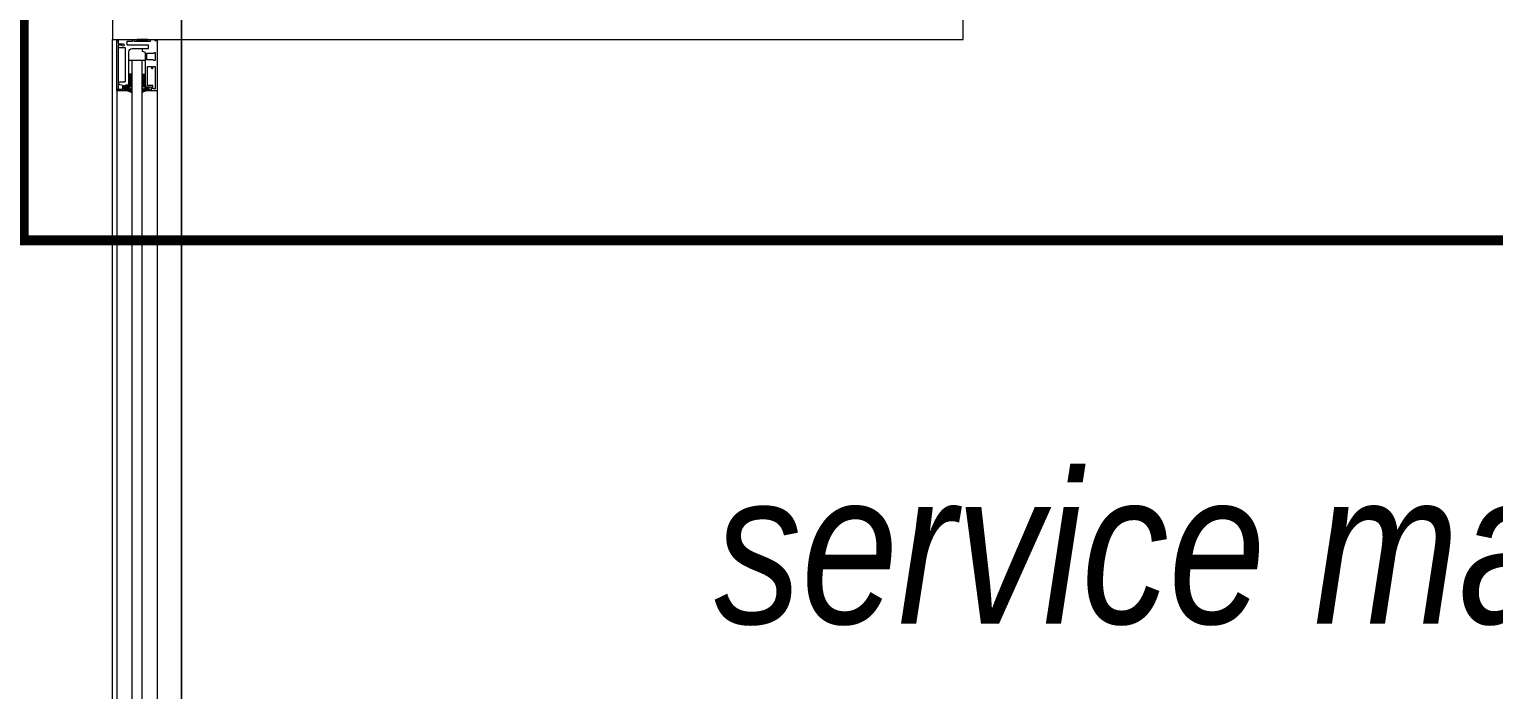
# Model space of a CAD drawing. Extents: x -2598 to 23780, y 0 to 8114.
# Drawn here: x 3272.3 to 3416.9, y 2678.8 to 2744 of the extents above; entities that cross this region are included whole.
import ezdxf

# ---------------------------------------------------------------- set-up
doc = ezdxf.new("R2010")
doc.units = 0
doc.header["$LTSCALE"] = 25
doc.header["$MEASUREMENT"] = 0
doc.linetypes.add('HIDDEN2', pattern=[4.7625, 3.175, -1.5875])
doc.layers.get('0').update_dxf_attribs({"color": 9, "lineweight": 9})
for name, color, linetype, lineweight in [('0 @ 1', 9, 'Continuous', 9), ('06D', 9, 'Continuous', 9), ('10', 9, 'Continuous', 9), ('14', 9, 'Continuous', 9), ('15', 9, 'Continuous', 9), ('21', 9, 'Continuous', 9), ('35', 9, 'Continuous', 9), ('40', 9, 'Continuous', 9), ('40B', 9, 'Continuous', 9)]:
    doc.layers.add(name, color=color, linetype=linetype, lineweight=lineweight)
doc.styles.add('MuuM_TEXT-ITALIC', font='ARIALNI.TTF')
pattern_1 = [(225, (-604.72494, -2171.82614), (-0.0883883476, 0.0883883476), []), (135, (-604.72494, -2171.82614), (0.0883883476, 0.0883883476), [])]

# ---------------------------------------------------------------- blocks, each defined once
blk = doc.blocks.new('p-strahle-alüminyumdoğramaprofili')
at = {"layer": '10'}
h = blk.add_hatch(dxfattribs=at)
h.set_pattern_fill('NET', color=256, angle=315, style=0)
h.set_pattern_definition(pattern_1)
h.paths.add_polyline_path([(-4.62, 2.65), (-4.68, 2.65), (-4.72, 2.75), (-4.72, 2.8), (-4.69, 2.8), (-4.69, 2.92), (-4.98, 2.92), (-4.98, 2.8), (-4.95, 2.8), (-4.99, 2.65), (-5.08, 2.66), (-5.25, 2.28), (-5.14, 2.28), (-5.14, 2.33), (-4.98, 2.52, 0.2599), (-4.9, 2.28), (-4.66, 2.28, 0.382682)])
h.paths.add_polyline_path([(-4.86, 2.52), (-4.67, 2.52, -2.16717)], flags=16)
h = blk.add_hatch(dxfattribs=at)
h.set_pattern_fill('NET', color=256, angle=315, style=0)
h.set_pattern_definition([(225, (-608.45214, -2173.53612), (-0.0883883476, 0.0883883476), []), (135, (-608.45214, -2173.53612), (0.0883883476, 0.0883883476), [])])
h.paths.add_polyline_path([(-3.45, 2.28), (-3.45, 2.57), (-4.49, 2.57), (-4.49, 2.28)])
h = blk.add_hatch(dxfattribs=at)
h.set_pattern_fill('NET', color=256, angle=315, style=0)
h.set_pattern_definition([(225, (-629.50454, -2177.58922), (-0.0883883476, 0.0883883476), []), (135, (-629.50454, -2177.58922), (0.0883883476, 0.0883883476), [])])
h.paths.add_polyline_path([(0, 0.68), (0, 1.75), (-0.18, 1.75), (-0.18, 0.68)])
h = blk.add_hatch(dxfattribs=at)
h.set_pattern_fill('NET', color=256, angle=315, style=0)
h.set_pattern_definition(pattern_1)
h.paths.add_polyline_path([(-4.62, 0.88), (-4.68, 0.88), (-4.72, 0.77), (-4.72, 0.73), (-4.69, 0.73), (-4.69, 0.6), (-4.98, 0.6), (-4.98, 0.73), (-4.95, 0.73), (-4.99, 0.88), (-5.08, 0.87), (-5.25, 1.24), (-5.14, 1.24), (-5.14, 1.2), (-4.98, 1.01, -0.2599), (-4.9, 1.24), (-4.66, 1.24, -0.382682)])
h.paths.add_polyline_path([(-4.86, 1), (-4.67, 1, 2.16717)], flags=16)
h = blk.add_hatch(dxfattribs=at)
h.set_pattern_fill('NET', color=256, angle=315, style=0)
h.set_pattern_definition([(225, (-608.45214, -2180.04526), (-0.0883883476, 0.0883883476), []), (135, (-608.45214, -2180.04526), (0.0883883476, 0.0883883476), [])])
h.paths.add_polyline_path([(-3.45, 0.93), (-3.45, 1.24), (-4.49, 1.24), (-4.49, 0.93)])
for points in [[(-4.92, 3.6), (-4.92, 3.16), (-4.61, 3.16), (-4.61, 2.87), (-4.52, 2.87), (-4.62, 2.65), (-4.68, 2.65), (-4.72, 2.75), (-4.72, 2.8), (-4.69, 2.8), (-4.69, 3.05), (-4.98, 3.05), (-4.98, 2.8), (-4.95, 2.8), (-4.99, 2.65), (-5.08, 2.66), (-5.07, 3.76), (-0.11, 3.76)], [(-4.69, 2.92), (-4.98, 2.92)], [(-5.08, 2.66), (-5.25, 2.28)], [(-4.98, 2.52), (-5.14, 2.33), (-5.14, 2.28)], [(-4.52, 2.87), (-4.49, 2.87), (-4.49, 2.26)], [(-3.45, 2.26), (-3.45, 2.57)], [(-2.08, 0.93), (-2.08, 2.57)], [(-0.18, 0.68), (0, 0.68), (0, 1.75)], [(-0.18, 1.75), (0, 1.75)], [(-5.09, 0.88), (-5.25, 1.24)], [(-4.98, 1.01), (-5.14, 1.2), (-5.14, 1.24)], [(-4.71, 0.6), (-4.98, 0.6)], [(-2.83, 0.2), (-2.67, 0.2), (-2.67, -0.04), (-4.87, -0.04), (-4.87, 0.19), (-4.57, 0.19), (-4.57, 0.73), (-2.67, 0.73)], [(-4.49, 0.93), (-4.49, 0.93), (-4.49, 1.26)], [(-3.45, 1.26), (-3.45, 0.93)]]:
    blk.add_lwpolyline(points, dxfattribs=at)
for points in [[(-0.57, 3.26), (-0.57, 3.62), (-4.89, 3.62), (-4.89, 3.65, 0.561743), (-4.97, 3.66, 0.595966), (-4.92, 3.6, -2.204878)], [(-4.61, 2.87), (-4.49, 3.45, -0.833203), (-4.18, 3.44, -0.447088)], [(-4.18, 3.44), (-4.18, 2.99, 0.414214), (-4.07, 2.89), (-0.82, 2.89), (-0.82, 3.62)], [(-0.11, 3.76), (-0.11, 3.62), (-0.45, 3.62), (-0.45, 3.14, -1), (-0.66, 3.14)], [(-0.66, 3.14, -0.305404), (-0.57, 3.26, -5.773092)], [(-4.67, 2.52), (-4.86, 2.52, 1)], [(-4.49, 2.57), (-1.23, 2.57, -0.414214), (-0.9, 2.25), (-0.9, 1.22)], [(-4.67, 1), (-4.86, 1, -1)], [(-2.67, 0.73), (-2.67, 0.32), (-2.83, 0.32, 1), (-2.83, 0.2, -1)]]:
    blk.add_lwpolyline(points, format="xyb", dxfattribs=at)
for points in [[(-0.18, 2.74), (-0.18, 2.21), (0, 2.21), (0, 2.08), (-0.18, 2.08), (-0.18, 0.43), (0, 0.43), (0, 0), (-0.12, 0), (-0.12, -0.24), (-5.09, -0.24), (-5.09, 0.88), (-4.98, 0.88), (-4.94, 0.7), (-4.99, 0.7), (-4.99, 0.33), (-4.71, 0.33), (-4.71, 0.88), (-4.56, 0.88), (-4.52, 0.93), (-1.28, 0.93), (-1.2, 1.22), (-0.9, 1.22), (-0.9, 0.62), (-0.58, 0.62), (-0.58, 2.74)], [(-2.03, 0.78), (-1.35, 0.78), (-1.35, 0.08), (-1.28, 0.04), (-1.28, -0.04), (-2.09, -0.04), (-2.09, 0.1), (-2.03, 0.15)]]:
    blk.add_lwpolyline(points, close=True, dxfattribs=at)
for centre, radius, start, end in [((-4.73, 2.47), 0.253, 168.6676, 234.1258), ((-4.77, 2.44), 0.125, 139.5402, 40.4598), ((-4.84, 2.48), 0.273, 305.9738, 36.4289), ((-4.73, 1.06), 0.253, 125.8742, 191.3324), ((-4.77, 1.08), 0.125, 319.5402, 220.4598), ((-4.84, 1.04), 0.273, 323.5711, 54.0262)]:
    blk.add_arc(centre, radius, start, end, dxfattribs=at)
blk = doc.blocks.new('*U310')
at = {"layer": '06D'}
for points in [[(4.95, 4), (200.93, 4)], [(4.95, 0), (200.91, 0)]]:
    blk.add_lwpolyline(points, dxfattribs=at)
at = {"layer": '15'}
for points in [[(1.96, 2.5), (203.92, 2.5)], [(203.92, 1.5), (1.96, 1.5)]]:
    blk.add_lwpolyline(points, dxfattribs=at)
at = {"layer": '0 @ 1', "linetype": 'Continuous', "xscale": -1}
blk.add_blockref('p-strahle-alüminyumdoğramaprofili', (-0.12, 0.24), dxfattribs=at)
blk = doc.blocks.new('p-zemin kat')
at = {"layer": '14'}
blk.add_lwpolyline([(3158, 2819.3), (3158, 2803), (3160, 2803), (3280.5, 2803), (3280.5, 2803), (3280.5, 2803), (3280.5, 2743), (3364.5, 2743), (3364.5, 2803), (3410, 2803), (3412, 2803), (3412, 2819.3)], dxfattribs=at)
at = {"layer": '40'}
blk.add_lwpolyline([(3980.5, 2405), (3364.5, 2405), (3364.5, 2447), (3280.5, 2447), (3280.5, 2743), (3364.5, 2743), (3364.5, 2803), (3980.5, 2803)], close=True, dxfattribs=at)
at = {"layer": '40B'}
blk.add_lwpolyline([(1935.27, 740.05, -0.306949), (4278.59, 2070.68, 0.001238), (4287.87, 2185.72, -0.024009), (4527.5, 2155.06), (4532.5, 2153.27), (4532.5, 2372.5), (4200, 2372.5), (3990, 2372.5), (3990, 2405), (3287.33, 2405), (3287.33, 2825), (2222.5, 2825)], format="xyb", dxfattribs=at)
blk.add_lwpolyline([(3697.5, 2405), (3697.5, 2825), (3287.33, 2825), (3287.33, 2405)], close=True, dxfattribs=at)
at = {"linetype": 'Continuous', "xscale": -1, "rotation": 90}
blk.add_blockref('*U310', (3284.92, 2742.88), dxfattribs=at)
at = {"layer": '40', "insert": (3425.4, 2690.52), "char_height": 15, "width": 335.6561, "attachment_point": 5, "style": 'MuuM_TEXT-ITALIC'}
blk.add_mtext('service manager room', dxfattribs=at)

msp = doc.modelspace()

# ---------------------------------------------------------------- linework, layer by layer
at = {"layer": '21', "linetype": 'HIDDEN2', "ltscale": 0.1, "const_width": 1}
msp.add_lwpolyline([(3271.72, 2881.81), (4011.44, 2881.81), (4011.44, 2723.15), (3271.72, 2723.15)], close=True, dxfattribs=at)
at = {"layer": '35'}
msp.add_lwpolyline([(3280.5, 2447), (3280.5, 2743)], dxfattribs=at)

# ---------------------------------------------------------------- block references
at = {"layer": '10'}
msp.add_blockref('p-zemin kat', (0, 0), dxfattribs=at)

doc.saveas('drawing.dxf')
